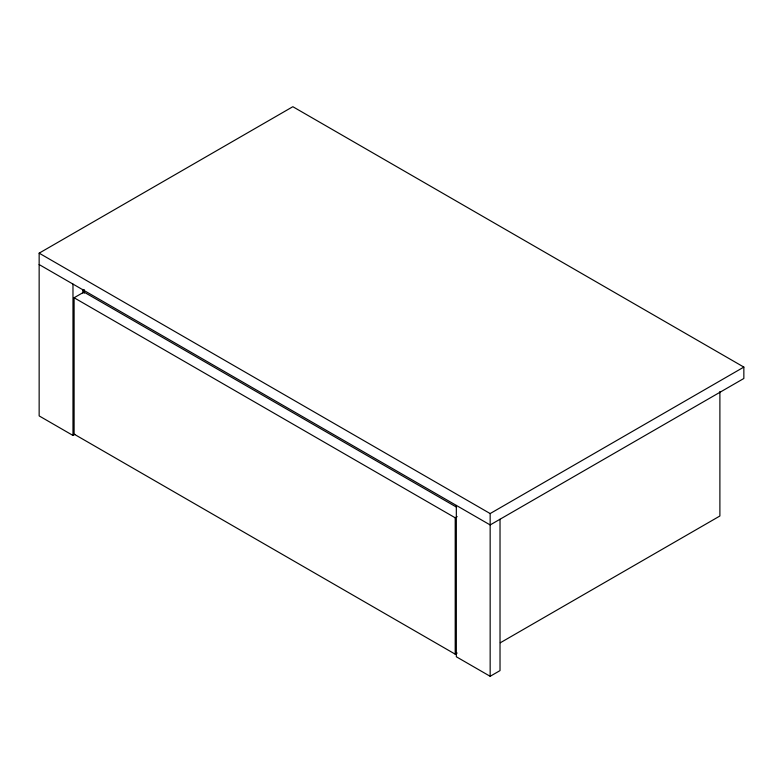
<?xml version="1.0" encoding="UTF-8"?>
<svg xmlns="http://www.w3.org/2000/svg" width="783" height="783" viewBox="0 0 783 783"><rect width="100%" height="100%" fill="white"/><g stroke="black" fill="none" stroke-linecap="round" stroke-linejoin="round"><path stroke-width="1.17" d="M74.953 434.301L72.976 435.446L39.15 415.91L39.15 253.163L292.842 106.703L743.85 367.09L743.85 378.483L490.158 524.943L39.15 264.556M457.174 653.032L455.207 654.167L74.101 434.144L74.101 297.755L83.967 292.059L456.606 507.198M74.101 297.755L455.207 517.788L457.174 516.643M39.15 253.163L490.158 513.56L743.85 367.09M500.337 642.755L719.89 515.997L719.89 391.5M456.332 505.417L456.332 656.771L490.158 676.297L500.024 670.6L500.024 519.256M490.158 513.56L490.158 676.297M455.207 517.788L455.207 654.167M84.251 289.632L84.251 293.253M82.841 289.377L82.841 293.038M72.976 284.092L72.976 435.446"/></g></svg>
